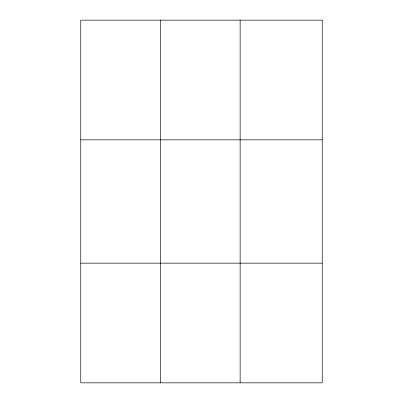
<?xml version="1.0" encoding="UTF-8"?>
<svg xmlns="http://www.w3.org/2000/svg" width="403" height="403" viewBox="0 0 403 403"><rect width="100%" height="100%" fill="white"/><g stroke="black" fill="none" stroke-linecap="round" stroke-linejoin="round"><path stroke-width="0.6" d="M160.449 382.85L160.449 20.15M240.133 382.85L240.133 20.15M80.766 139.841L322.234 139.841M80.766 263.159L322.234 263.159M322.234 20.15L80.766 20.15L80.766 382.85L322.234 382.85L322.234 20.15"/></g></svg>
